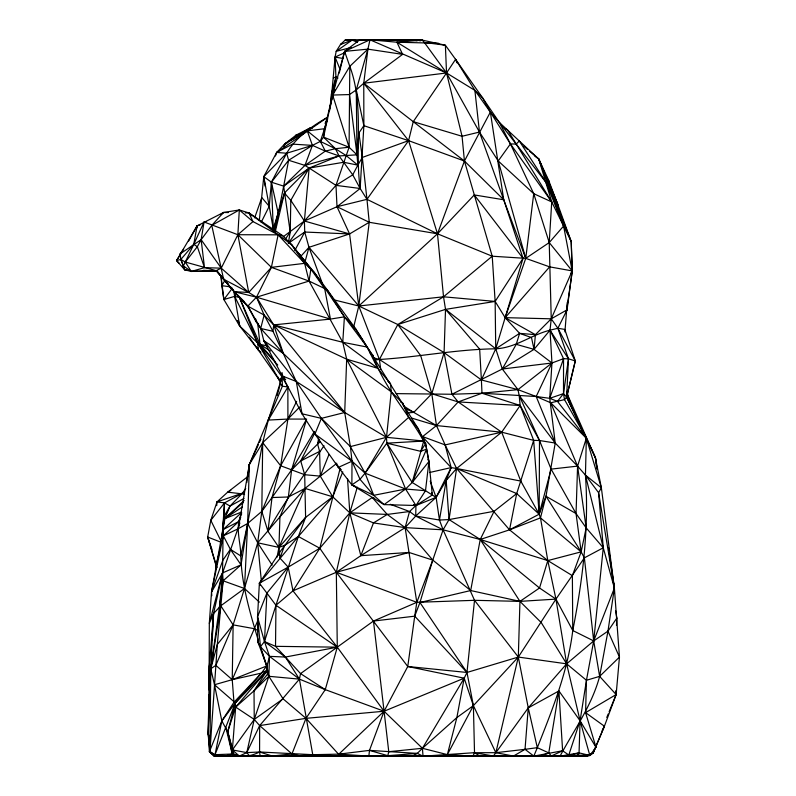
<?xml version="1.0" encoding="UTF-8"?>
<svg xmlns="http://www.w3.org/2000/svg" width="796" height="796" viewBox="0 0 796 796"><rect width="100%" height="100%" fill="white"/><g stroke="black" fill="none" stroke-linecap="round" stroke-linejoin="round"><path stroke-width="1.19" d="M270.829 228.621L273.277 228.83L269.217 206.303L271.406 182.204L288.63 160.265L312.42 145.379L320.35 141.409L324.569 128.723L332.648 95.052L344.608 51.382L359.513 40.029L422.159 40.079L445.382 45.233L455.581 59.352L474.884 90.386L490.356 112.117L499.39 122.504L538.773 159.041L551.727 201.915L549.23 242.581L551.24 318.818L550.026 330.191L563.538 358.688L563.508 393.612L564.513 399.632L586.344 438.208L595.418 457.71L601.358 487.799L614.383 588.115L619.457 657.088L616.144 694.56L604.403 726.221L593.129 753.066L589.846 755.464L586.96 756.051L214.233 756.14L209.388 751.762L208.224 733.623L209.348 665.745L213.557 613.527L222.562 572.921L239.875 522.972M209.089 689.903L209.318 623.358L211.517 592.005L224.92 518.574L230.024 506.057L242.253 493.45L245.715 488.535M219.089 273.486L216.711 270.74L191.269 271.446L184.811 269.854L176.543 260.581L197.08 225.895L223.547 212.472L239.317 209.965L248.939 212.94L282.64 235.636L291.495 244.581L304.639 263.347L309.047 281.078L342.758 342.28L346.678 359.195L344.708 412.497L350.389 446.596L352.011 461.202L351.872 484.893L384.06 504.604L415.95 505.51L436.108 497.361L446.198 480.416L451.143 467.6L445.123 444.904L436.477 425.571L431.8 393.741L420.696 355.643L397.801 324.519L358.777 306.002L332.629 299.525M438.606 43.282L396.925 42.218L369.991 39.8L344.608 51.382L349.802 66.327L349.086 147.23L335.982 185.369L337.006 206.721L349.583 233.934L358.777 306.002L379.423 359.474L380.687 369.225M209.328 689.943L209.348 665.745L210.781 668.759L214.492 684.739L221.825 720.947L227.736 731.773L234.153 755.205L239.208 756.091L232.87 756.11L586.96 756.051L593.129 753.066L604.403 726.221L585.587 712.639L586.453 680.282L593.707 640.919L603.268 547.787L598.592 492.704L585.448 475.132L577.578 466.118L555.23 443.044L519.181 395.463L517.957 389.642L502.306 369.016L495.739 348.807L495.142 301.425L492.226 256.212L464.436 161.031L462.058 136.265L446.536 72.973L445.382 45.233L424.328 42.447L422.159 40.079L359.513 40.029M239.516 755.772L237.069 756.101L244.024 756.091L214.233 756.14L209.935 751.653L210.781 668.759L213.557 613.527L220.781 605.796L244.481 588.503L257.695 542.802L261.814 511.38L262.7 442.626L268.312 420.079L282.112 376.996L257.685 342.986L234.671 296.361L233.686 290.679M209.388 751.762L211.378 752.518L214.83 756.11L209.388 751.762L221.825 720.947L233.964 702.241L232.233 679.675L233.129 624.87L244.481 588.503L247.656 523.479L249.327 464.526L282.401 386.169L282.112 376.996L284.272 376.976M239.208 756.091L232.273 754.011L224.83 756.091L215.019 754.698L209.935 751.653L208.224 733.623L209 694.759M564.921 331.892L567.23 302.56M245.307 212.88L248.939 212.94L291.495 244.581L314.231 272.391L327.136 289.704L356.23 329.644L418.039 428.437L425.571 443.551L428.915 461.541L425.502 490.704L415.95 505.51L415.701 516.067L405.124 527.619L360.837 555.668L336.33 572.274L292.988 590.841L275.953 605.268L264.481 641.586L260.461 646.69L266.899 666.332L268.869 676.302L283.077 698.838L305.982 718.35L340.25 756.041L472.933 756.11L474.515 752.688L473.391 705.634L466.973 672.461L474.525 600.313L443.093 529.828L439.462 520.037L436.108 497.361L430.198 481.152M390.329 504.296L409.542 511.52L415.701 516.067L439.462 520.037L449.043 519.569L480.237 539.479L519.947 601.378L518.315 657.068L495.858 752.688L493.401 756.031L479.958 756.11L474.515 752.688L423.024 756.18L417.293 753.404L369.483 750.379L338.837 754.15L312.748 754.688L259.576 751.981L246.78 752.618L232.362 749.932L227.736 731.773L235.357 702.878L261.486 673.098L266.6 666.023L266.829 663.695M327.285 117.41C311.684 126.405 295.873 137.33 286.669 153.23L288.63 160.265L304.958 165.409L309.147 168.065L304.39 220.999L304.739 232.044L308.967 247.327L358.777 306.002L443.531 296.799L495.142 301.425L505.152 317.654L551.24 318.818L557.887 328.25L568.473 358.817L563.508 393.612L566.623 397.075L586.344 438.208L585.448 475.132L603.268 547.787L584.373 557.867L555.946 599.109L519.947 601.378L474.525 600.313L416.815 602.323L373.463 621.049L300.55 673.615L299.415 679.127L312.748 754.688L315.714 756.11L340.25 756.041C310.042 753.921 279.874 757.125 249.566 755.971L246.78 752.618L254.252 719.435L268.869 676.302L269.496 656.352L264.481 641.586L257.526 616.85L259.377 583.189L279.495 552.553L305.604 517.4L332.728 496.774L342.777 471.879M353.802 326.45L358.777 306.002L369.235 222.283L366.966 199.338L360.15 188.483C354.588 147.956 364.419 105.609 349.802 66.327L367.901 49.143L369.991 39.8L446.536 72.973L474.884 90.386L482.565 97.818L499.39 122.504L546.106 182.533L563.598 226.034L571.21 241.536L572.304 271.297L566.354 312.112M493.401 756.031L474.515 752.688L495.858 752.688L525.032 749.335L533.827 756.101L560.016 756.2C574.085 729.862 591.836 705.674 599.637 676.361L593.707 640.919L584.373 557.867L581.15 551.867L576.045 513.559L577.578 466.118L586.344 438.208L557.459 401.383L549.747 398.318L536.186 396.517L481.988 393.234L451.939 394.259L396.159 393.622M615.716 610.9L616.85 618.074L607.975 631.119L593.707 640.919L566.643 663.834L518.315 657.068L466.973 672.461L464.187 678.192L384.08 711.236L338.837 754.15L368.856 756.11L369.483 750.379L384.08 711.236L407.761 666.501L414.726 616.174L419.94 602.502L470.685 590.542L519.947 601.378L541.21 622.552L566.643 663.834L586.453 680.282L580.085 720.768L579.05 752.877L578.085 756.091L589.846 755.464L595.995 747.325L585.587 712.639L616.144 694.56L615.666 690.868M576.314 756.101L579.05 752.877L566.921 756.11L560.016 756.2L579.05 752.877L589.846 755.464L580.085 720.768L566.643 663.834L555.946 599.109L547.797 560.593L540.474 517.888L545.986 496.266L555.23 443.044L539.499 440.516L533.668 440.357L501.679 432.178L458.158 401.93L451.939 394.259L444.088 352.608L445.521 309.375L443.531 296.799L437.482 233.805L408.577 140.653L363.762 83.242L367.901 49.143L402.607 54.367L396.925 42.218L422.159 40.079L419.85 40.895M209.01 738.35L208.224 733.623L210.781 668.759L223.119 580.801L222.562 572.921L223.099 529.559L224.512 502.873L244.382 492.197M267.008 663.874L267.526 674.192L268.869 676.302L299.415 679.127L325.265 689.635L384.08 711.236L422.427 748.29L447.352 754.618L472.933 756.11M258.302 640.392C250.014 612.91 241.656 584.811 240.79 555.936C240.909 542.046 234.462 526.882 241.705 513.848M330.937 102.813L335.066 57.073L336.191 51.322L340.489 44.496L345.086 40.148L368.279 40.198M402.607 54.367L363.762 83.242L363.871 125.678L360.15 188.483L337.006 206.721L304.39 220.999L283.267 236.71M567.15 392.388L567.548 394.816L595.418 457.71L596.94 468.784L595.418 457.71L566.623 397.075L568.473 358.817L550.026 330.191C531.29 334.837 515.778 347.832 495.739 348.807C456.745 349.255 418.308 357.175 379.423 359.474L375.722 359.832M616.492 625.417L616.85 618.074M196.97 227.895L197.08 225.895L200.592 224.651M224.83 756.091L214.233 756.14L215.019 754.698L232.273 754.011C240.73 758.27 251.427 756.19 259.576 751.981L272.182 756.011L291.963 753.921L305.982 718.35L325.265 689.635L300.55 673.615L285.406 657.058L264.481 641.586L266.899 593.12L288.192 567.14L319.803 548.245L349.822 512.843L372.239 497.49L374.498 498.346M209.587 689.883L209.875 675.147M211.935 640.641L212.164 636.949M212.303 634.482L213.557 613.527L209.318 623.358L222.562 572.921L241.039 564.852L247.656 523.479L262.7 442.626L287.903 419.064L299.913 406.786M420.785 434.944L451.143 467.6L436.108 497.361L432.327 495.003L428.915 461.541L425.571 443.551L423.701 441.054C407.492 412.079 383.692 387.125 372.856 355.344C363.364 342.439 356.707 327.544 344.419 316.838L330.44 319.087L256.501 297.197L248.72 292.46L237.865 234.721L239.317 209.965L211.766 225.387L201.139 239.676L197.328 246.69L185.299 262.033L183.388 265.954L184.811 269.854L186.911 269.874M566.623 397.075L575.299 360.936L568.473 358.817L563.538 358.688L551.956 362.996L536.186 396.517L550.723 402.786L564.513 399.632L566.623 397.075L575.299 360.936L564.812 329.425L557.887 328.25L550.026 330.191L551.956 362.996L549.747 398.318L555.23 443.044L536.186 396.517L517.957 389.642L481.391 379.941L444.088 352.608L397.801 324.519L379.423 359.474L373.593 357.812M209.935 751.653L217.328 644.452L223.119 580.801L241.039 564.852L230.372 549.34L223.308 535.827L238.631 521.619L240.77 517.151M222.064 537.559L224.512 502.873L217 501.928L210.791 520.325L207.676 537.031L216.721 567.866M216.721 505.599L217 501.928L227.666 492.167L248.044 476.406M314.38 431.472L291.605 469.899L272.023 497.54L261.814 511.38L247.656 523.479L257.695 542.802L278.938 547.409L284.62 545.399L298.341 536.484L319.803 548.245L336.33 572.274L407.761 666.501L464.187 678.192L473.391 705.634L495.858 752.688L513.45 756.071L525.032 749.335L528.255 707.873L518.315 657.068L474.525 600.313M222.422 538.096L223.099 529.559L241.695 512.445M222.114 537.618L223.815 516.853L230.024 506.057L244.004 498.465M557.538 206.751L557.737 204.333L548.573 180.145L538.773 159.041L529.4 151.021M339.235 73.043L344.608 51.382L367.901 49.143L356.28 89.888L363.871 125.678L358.897 132.972L356.986 154.832L357.852 165.13L352.737 174.831L335.982 185.369L304.39 220.999L288.301 243.307L304.739 232.044L349.583 233.934L369.235 222.283L437.482 233.805L492.226 256.212L525.748 258.362L549.618 266.859L572.175 270.899L571.001 273.307M330.25 106.286L331.325 94.276L335.912 76.933L335.066 57.073L345.046 52.556M219.487 607.059L222.562 572.921L211.517 592.005L211.816 595.667M248.511 473.083L249.327 464.526L258.421 444.606M222.223 537.798L222.472 535.449M222.721 533.091L223.099 529.559L238.631 521.619M259.337 220.373L263.775 176.622L276.66 152.444L284.839 143.867L296.112 135.121L309.933 128.047L312.191 128.196M209.139 687.465L209.686 682.57M306.301 420.278L291.605 469.899L288.371 496.983L279.933 516.883L257.695 542.802L261.426 581.767M306.649 419.094L287.903 419.064L268.312 420.079L287.873 386.995L282.401 386.169L280.451 383.543L279.267 379.981L282.112 376.996L287.873 386.995L287.903 419.064L280.65 465.76L272.023 497.54L267.944 531.34L278.938 547.409L279.993 558.125L288.192 567.14L292.988 590.841L337.285 647.168L384.08 711.236L388.766 751.703L387.801 755.693L369.483 750.379M575.299 360.936L557.887 328.25L567.07 309.833L572.175 270.899L563.598 226.034L551.727 201.915L510.435 143.917L490.356 112.117L482.565 97.818L455.581 59.352L446.536 72.973L363.762 83.242L356.28 89.888L356.986 154.832L339.066 155.946L325.305 151.111L320.35 141.409L323.554 137.151L324.569 128.723L327.624 118.962M609.129 711.714L616.144 694.56L599.637 676.361L607.975 631.119L614.383 588.115L603.268 547.787L586.174 527.877L576.045 513.559L551.111 469.123L539.499 440.516L520.166 405.482L481.988 393.234L481.391 379.941L495.739 348.807L505.152 317.654L525.748 258.362L533.728 193.687L510.435 143.917L499.39 122.504M223.308 526.236L224.144 520.106M246.79 482.555L249.327 464.526L262.7 442.626L280.65 465.76L304.689 474.715L320.3 476.137L336.827 463.312M428.576 463.839L428.915 461.541L427.85 459.362M332.997 96.595L335.912 76.933L337.982 78.078M407.761 666.501L466.973 672.461L414.726 616.174L416.815 602.323L432.765 560.095L443.093 529.828L449.043 519.569L456.596 468.486L445.123 444.904L422.596 436.586L422.905 439.014M210.781 668.759L217.328 644.452L233.129 624.87L215.835 665.376L210.781 668.759L220.781 605.796L233.129 624.87L254.531 628.731L258.581 630.959M495.858 752.688L528.255 707.873L558.921 690.938L580.085 720.768L568.792 755.026L562.613 750.767L533.827 756.101L537.32 747.663C552.384 709.674 567.797 671.406 572.762 630.522C582.821 579.289 589.169 527.41 585.448 475.132L601.358 487.799L598.592 492.704L614.383 588.115L593.707 640.919L572.762 630.522L555.946 599.109L539.529 587.995L480.237 539.479L443.093 529.828L405.124 527.619L373.483 522.922L349.822 512.843L332.728 496.774L320.3 476.137L319.584 451.431L317.624 444.059L318.669 438.009M439.462 520.037L446.198 480.416L456.596 468.486L501.679 432.178L520.166 405.482L519.181 395.463L539.499 440.516L539.161 514.196L540.474 517.888L581.15 551.867L572.374 575.647L572.762 630.522M238.303 528.703L247.656 523.479L240.79 555.936L230.372 549.34L222.84 560.245L211.517 592.005L223.308 535.827L238.303 528.703L249.327 464.526L249.337 468.207M288.49 242.183L290.232 232.064L290.809 200.333L309.147 168.065L339.066 155.946L352.737 174.831L360.15 188.483L335.982 185.369L309.147 168.065L283.665 186.125L274.789 230.9M249.387 307.883L234.133 291.684L216.711 270.74L191.269 271.446L185.299 262.033L193.776 244.362L197.08 225.895L188.652 241.039M288.63 160.265L283.665 186.125L290.232 232.064L285.386 239.089M277.078 557.091L278.938 547.409L279.933 516.883L305.037 488.416L320.3 476.137L328.947 454.566M379.423 359.474L431.8 393.741L458.158 401.93L520.166 405.482L533.668 440.357L516.703 493.55L509.54 529.837L480.237 539.479L470.685 590.542L432.765 560.095L405.124 527.619L387.254 514.435L372.239 497.49M329.514 110.753L332.648 95.052L334.788 89.649M239.317 209.965L252.969 221.577L278.132 234.83L271.396 267.347L256.501 297.197L247.805 306.132L255.795 321.206L260.69 328.44L283.306 353.404L344.708 412.497L386.488 437.322L423.701 441.054L412.219 482.466L405.592 489.033L384.06 504.604L373.712 495.321L360.011 479.311L352.011 461.202L321.385 418.368L296.271 381.493L263.834 340.758L260.69 328.44L247.805 306.132L234.133 291.684L216.174 270.66L185.299 262.033L180.871 259.436L176.543 260.581L179.1 263.138M429.641 472.496L451.143 467.6L456.596 468.486L509.54 529.837L539.161 514.196L516.703 493.55L494.107 511.291L480.237 539.479L547.797 560.593L581.15 551.867L586.174 527.877L577.578 466.118L550.723 402.786L586.344 438.208L601.358 487.799M358.897 132.972L362.319 157.439L357.852 165.13L346.001 155.469L335.424 148.693L323.554 137.151L332.648 95.052L349.802 66.327M357.285 487.232L349.822 512.843L336.33 572.274L337.285 647.168L325.265 689.635M275.436 230.959L284.441 192.99L309.147 168.065L343.663 162.275L357.852 165.13M278.928 554.951L279.495 552.553L278.819 554.931M369.235 222.283L337.006 206.721L366.966 199.338L408.577 140.653L413.253 121.669L446.536 72.973L424.328 42.447M219.994 549.439L215.995 565.608L216.313 567.966M273.605 230.581L278.142 213.01L284.441 192.99L290.809 200.333L304.39 220.999L349.583 233.934L308.967 247.327L300.699 256.431M251.327 215.706L248.939 212.94L252.969 221.577L237.865 234.721L221.248 268.152L216.174 270.66L234.133 291.684L256.501 297.197L264.143 315.077L260.69 328.44L272.988 331.315L296.271 381.493L302.012 413.781L314.918 433.999L338.38 467.381L351.872 484.893L373.712 495.321L405.592 489.033L425.502 490.704L432.327 495.003L415.95 505.51L409.542 511.52L405.124 527.619L416.815 602.323L336.33 572.274L409.035 552.464L432.765 560.095L419.94 602.502L466.973 672.461M340.181 468.277L319.803 548.245L292.988 590.841M305.057 261.705L308.967 247.327L323.146 285.595M277.157 395.503L280.451 383.543M272.023 497.54L288.371 496.983L305.037 488.416L332.728 496.774L298.341 536.484L259.377 583.189L266.899 593.12L257.526 616.85L257.775 641.715L260.461 646.69L269.496 656.352L266.899 666.332L257.775 641.715L258.441 639.367M547.907 182.473L548.573 180.145L546.056 177.438M444.088 352.608L431.8 393.741L413.751 412.388L407.85 412.855M540.474 517.888L509.54 529.837L547.797 560.593L539.529 587.995L519.947 601.378M451.939 394.259L502.306 369.016L516.236 344.35L519.599 333.365L505.152 317.654L523.032 258.322L503.729 199.766L479.471 132.066L446.536 72.973L396.925 42.218M314.888 432.755L300.719 460.944L304.689 474.715L305.604 517.4L298.341 536.484L275.953 605.268L275.525 646.332L285.406 657.058L299.415 679.127L259.665 725.604L246.78 752.618L239.307 756.061L232.362 749.932L235.676 707.107L235.357 702.878L267.237 670.182L267.227 667.963M275.456 155.966L276.66 152.444L327.305 117.46M563.538 358.688L549.747 398.318L563.508 393.612L557.459 401.383M594.761 748.439L593.129 753.066L590.93 753.663M195.886 229.258L197.08 225.895M254.64 217.835L261.814 197.577L269.217 206.303L261.217 222.253M284.013 146.175L284.839 143.867L309.933 128.047M279.993 558.125L284.62 545.399M534.852 156.016L538.773 159.041L563.598 226.034L549.23 242.581L525.748 258.362L503.729 199.766L490.356 112.117L464.436 161.031L437.482 233.805L358.777 306.002M283.754 146.096L284.839 143.867L307.276 130.882L312.42 145.379L304.958 165.409L283.665 186.125L271.406 182.204L263.775 176.622L286.669 153.23L312.42 145.379L325.305 151.111L335.424 148.693L349.086 147.23L356.986 154.832L349.474 94.565L356.28 89.888M235.357 702.878L221.825 720.947L215.019 754.698L235.357 702.878L214.492 684.739L232.233 679.675L261.486 673.098L267.237 670.182L266.6 666.023L262.083 652.043M576.045 513.559L545.986 496.266L539.161 514.196L520.783 481.082L501.679 432.178L436.477 425.571L411.502 418.029M409.035 552.464L360.837 555.668L373.483 522.922L387.254 514.435L409.542 511.52M258.222 619.696L232.233 679.675L215.835 665.376M606.791 717.435L608.194 714.002M413.522 505.062L415.95 505.51L405.592 489.033L365.085 473.162L352.011 461.202L314.918 433.999L321.385 418.368L344.708 412.497L273.705 324.897L264.143 315.077L247.805 306.132M516.236 344.35L534.046 349.354L551.956 362.996L502.306 369.016L534.046 349.354L535.419 334.668L551.24 318.818L572.175 270.899L571.21 241.536L557.737 204.333L546.136 175.856L544.444 174.075M291.605 469.899L317.624 444.059L319.624 439.511M305.037 488.416L278.938 547.409L305.604 517.4M259.426 442.387L260.939 439.074M182.493 266.541L184.811 269.854L180.871 259.436L193.776 244.362L204.065 221.975L206.413 221.507M325.066 123.38L326.688 120.087M287.903 419.064L296.639 401.353M602.174 730.489L604.403 726.221M271.406 182.204L278.142 213.01L273.277 228.83L271.406 182.204L286.669 153.23L276.66 152.444L292.49 144.126L312.42 145.379M555.946 599.109L518.315 657.068L473.391 705.634L447.352 754.618L456.864 717.564L464.187 678.192L422.427 748.29L417.293 753.404L412.328 756.11M294.769 250.541L304.739 232.044M306.042 420.179L280.65 465.76L261.814 511.38L267.944 531.34C284.311 501.281 305.127 474.118 324.002 445.7M355.265 486.396L351.872 484.893L360.011 479.311L365.085 473.162L386.488 437.322L408.766 417.273L402.567 403.005L391.244 391.811L346.678 359.195L273.705 324.897L256.501 297.197L309.047 281.078L327.136 289.704L344.419 316.838L367.055 347.046L377.702 368.269L390.528 383.762L391.244 391.811L386.488 437.322L386.846 443.163L405.592 489.033M281.316 380.816L279.267 379.981L258.352 350.021L239.735 326.071L223.875 299.545L221.805 285.625L224.969 280.381M373.712 495.321L365.085 473.162L386.846 443.163L420.666 451.322L425.571 443.551L424.079 441.82M237.885 755.255L234.153 755.205L232.362 749.932L254.252 719.435L254.014 690.828L267.237 670.182L267.526 674.192L254.014 690.828L235.676 707.107L227.736 731.773L232.273 754.011L225.885 727.693M176.543 260.581L181.12 253.546M293.595 138.673L296.112 135.121L302.082 133.698M236.541 293.804L234.671 296.361L223.875 299.545L221.029 276.252M223.875 299.545L232.382 288.212M268.312 420.079L269.605 418.378M297.694 253.387L299.714 254.63L310.878 269.118L324.678 288.64L330.44 319.087L273.705 324.897L283.306 353.404L263.834 340.758L302.012 413.781L321.385 418.368L350.389 446.596L386.488 437.322L346.678 359.195L377.702 368.269L342.758 342.28L344.419 316.838L314.231 272.391L310.878 269.118L304.639 263.347L271.396 267.347L248.72 292.46L221.248 268.152L204.512 267.655L191.269 271.446L183.388 265.954L180.871 259.436L180.095 253.904L183.627 249.347M428.915 461.541L412.219 482.466L425.502 490.704M550.026 330.191L534.046 349.354L531.489 337.574L519.599 333.365L495.739 348.807L445.521 309.375L397.801 324.519L443.531 296.799L492.226 256.212M267.237 670.182L235.676 707.107L254.252 719.435L259.665 725.604L291.963 753.921L301.226 756.11L239.307 756.061M566.643 663.834L528.255 707.873L537.32 747.663L548.762 752.907L551.359 755.961L566.921 756.11L568.792 755.026M549.618 266.859L505.152 317.654L535.419 334.668L519.599 333.365M228.382 212.562L223.547 212.472L211.766 225.387L223.596 279.217L248.72 292.46L234.133 291.684M422.596 436.586L436.477 425.571L458.158 401.93L481.988 393.234L517.957 389.642L551.956 362.996M474.277 194.94L437.482 233.805L366.966 199.338L362.319 157.439L408.577 140.653L464.436 161.031L503.729 199.766L474.277 194.94L523.032 258.322L495.142 301.425L445.521 309.375L479.67 349.165L481.391 379.941M233.964 702.241L261.486 673.098M588.135 754.857L586.96 756.051L540.305 756.11L548.762 752.907L558.921 690.938L562.613 750.767L551.359 755.961M254.014 690.828L268.869 676.302M223.815 516.853L224.92 518.574L244.133 500.475M436.108 497.361L415.701 516.067L443.093 529.828M388.766 751.703L422.427 748.29L456.864 717.564L473.391 705.634M317.624 444.059L320.4 441.601M241.477 512.067L224.92 518.574L243.128 502.495M220.8 214.552L223.547 212.472M254.252 719.435L283.077 698.838M357.444 42.297L352.121 40.069L336.191 51.322L351.215 47.491M325.305 151.111L304.958 165.409L339.066 155.946L335.424 148.693L320.35 141.409L307.276 130.882L324.569 128.723M180.095 253.904L201.139 239.676L204.065 221.975L237.865 234.721L278.132 234.83L282.64 235.636M224.92 518.574L242.372 506.903M342.409 43.292L340.489 44.496L352.121 40.069M551.24 318.818L567.07 309.833M230.86 490.356L227.666 492.167L244.621 494.147M288.192 567.14L259.377 583.189L260.023 585.528M300.719 460.944L319.584 451.431M352.011 461.202L338.38 467.381L335.982 463.143M244.511 492.455L217 501.928M232.233 679.675L266.6 666.023M333.365 77.938L335.912 76.933M420.666 451.322L426.576 449.133L412.219 482.466L386.846 443.163L423.701 441.054L418.039 428.437L408.766 417.273M586.453 680.282L599.637 676.361L619.457 657.088L607.975 631.119M284.839 143.867L286.918 143.32M585.657 755.056C523.29 757.812 460.387 754.956 397.841 756.11L406.328 755.822M505.4 128.644L507.51 129.857L551.727 201.915L533.728 193.687L498.226 160.961L479.471 132.066L462.058 136.265L413.253 121.669L363.762 83.242M445.123 444.904L501.679 432.178M266.899 593.12L275.953 605.268L337.285 647.168L285.406 657.058L269.496 656.352L299.415 679.127M494.107 511.291L449.043 519.569L446.198 480.416M372.926 755.732L368.269 755.712M525.032 749.335L537.32 747.663M540.126 755.842L523.619 756.101L529.688 755.822M414.726 616.174L373.463 621.049L384.08 711.236L305.982 718.35L259.665 725.604L259.576 751.981L260.163 756.11M577.578 466.118L551.111 469.123L539.161 514.196L533.668 440.357M569.329 756.11L571.568 755.862M416.029 40.745L422.159 40.079M387.801 755.693L417.293 753.404M512.176 755.792L496.943 755.822M448.088 755.822L431.084 755.772M523.619 756.101L549.19 755.812M487.659 755.792L474.884 755.812M349.474 94.565L332.648 95.052L349.086 147.23L323.554 137.151M374.13 40.208L389.761 40.208M249.566 755.971L301.226 756.11L278.869 755.812M354.946 40.198L345.086 40.148L387.294 40.198M545.827 756.011L564.483 756.11L560.822 755.812M337.285 647.168L275.525 646.332L264.481 641.586M203.298 270.312L216.711 270.74M347.514 478.685L349.822 512.843L387.254 514.435M301.037 755.772L305.962 756.051M339.394 755.812L343.056 756.11M222.641 286.829L221.666 284.58L221.805 285.625L230.83 286.938M296.112 135.121L298.47 135.519M343.424 58.546L335.066 57.073L340.131 69.58M367.055 347.046L342.758 342.28L273.705 324.897L272.988 331.315L264.143 315.077M520.783 481.082L456.596 468.486L516.703 493.55M267.018 345.842L260.003 344.35L257.685 342.986L239.735 326.071L237.298 320.47M413.592 504.873L415.95 505.51M363.871 125.678L408.577 140.653M223.119 580.801L244.481 588.503L259.387 602.124M216.88 567.289L207.676 537.031L220.631 542.086M282.013 372.528L282.709 376.12L296.271 381.493L344.708 412.497M406.03 408.955L413.751 412.388L436.477 425.571M400.458 401.861L402.567 403.005L405.204 408.537M230.024 506.057L224.512 502.873L210.791 520.325L221.169 541.399M288.441 242.72L291.495 244.581L310.878 269.118L309.047 281.078L271.396 267.347L237.865 234.721M370.767 354.071L372.856 355.344L372.906 357.583M547.797 560.593L572.374 575.647M404.477 406.547L413.751 412.388M270.431 350.986L260.003 344.35L239.467 297.485L234.671 296.361L239.735 326.071L238.492 321.365M354.15 328.3L356.23 329.644L351.961 325.295M193.776 244.362L197.328 246.69L204.512 267.655L201.139 239.676L221.248 268.152M237.248 294.53L244.014 301.405M423.721 442.218L425.571 443.551M413.253 121.669L464.436 161.031M341.275 469.65L338.38 467.381L337.534 465.172M523.768 146.205L527.519 149.409M260.969 352.32L258.352 350.021L249.248 337.146M370.11 352.926L372.856 355.344M387.911 381.185L390.528 383.762M278.132 234.83L304.639 263.347M249.437 308.191L239.467 297.485L257.685 342.986L279.267 379.981L277.675 376.647M241.984 300.012L248.451 307.017M277.734 364.996L257.685 342.986L258.352 350.021L257.625 347.673M258.053 323.753L255.795 321.206L255.775 319.096M275.525 362.031L260.003 344.35L257.715 323.564M221.457 276.232L224.611 279.884M226.979 282.63L228.561 284.461M231.716 288.122L233.298 289.953M282.709 376.12L285.684 379.782M572.175 270.899L549.23 242.581L533.728 193.687M263.834 340.758L267.287 345.633M257.695 542.802L272.132 565.13M546.106 182.533L519.3 141.001L516.176 144.066L510.435 143.917L498.226 160.961L525.748 258.362M545.986 496.266L581.15 551.867M580.085 720.768L595.995 747.325M350.389 446.596L365.085 473.162M257.775 641.715L259.984 646.063M301.236 257.984L299.714 254.63L300.54 256.969M557.737 204.333L538.773 159.041L571.21 241.536M455.581 59.352L456.914 62.765M300.798 410.388L302.012 413.781M208.224 733.623L209.01 735.852M567.16 391.174L567.548 394.816L571.2 405.343M207.676 537.031L212.034 549.728M402.567 403.005L403.731 406.537M349.822 512.843L360.837 555.668M431.79 492.684L432.327 495.003M314.45 431.561L314.918 433.999M269.217 206.303L263.775 176.622L265.138 186.244M612.482 577.558L614.383 588.115L610.094 558.593M209.408 740.708L209.806 743.066M608.482 547.519L608.841 549.976M609.378 553.668L609.736 556.125M548.573 180.145L549.16 184.98M474.884 90.386L479.471 132.066M257.526 616.85L260.461 646.69M221.069 276.152L221.805 285.625M422.427 748.29L423.024 756.18M567.389 391.115L567.548 394.816M267.386 668.361L267.526 674.192"/></g></svg>
